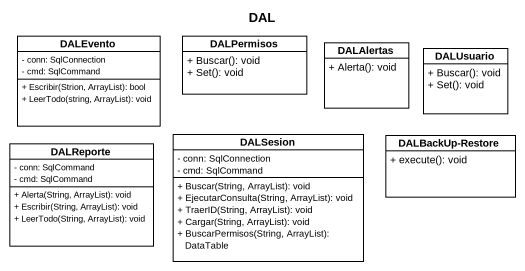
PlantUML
@startuml
title DAL
hide circle
hide empty members
skinparam classAttributeIconSize 0
class DALEvento {
  - conn: SqlConnection
  - cmd: SqlCommand
  + Escribir(Strion, ArrayList): bool
  + LeerTodo(string, ArrayList): void
}
class DALPermisos {
  + Buscar(): void
  + Set(): void
}
class DALAlertas {
  + Alerta(): void
}
class DALUsuario {
  + Buscar(): void
  + Set(): void
}
class DALReporte {
  - conn: SqlCommand
  - cmd: SqlCommand
  + Alerta(String, ArrayList): void
  + Escribir(String, ArrayList): void
  + LeerTodo(String, ArrayList): void
}
class DALSesion {
  - conn: SqlConnection
  - cmd: SqlCommand
  + Buscar(String, ArrayList): void
  + EjecutarConsulta(String, ArrayList): void
  + TraerID(String, ArrayList): void
  + Cargar(String, ArrayList): void
  + BuscarPermisos(String, ArrayList): DataTable
}
class "DALBackUp-Restore" as DALBackUp_Restore {
  + execute(): void
}
@enduml
